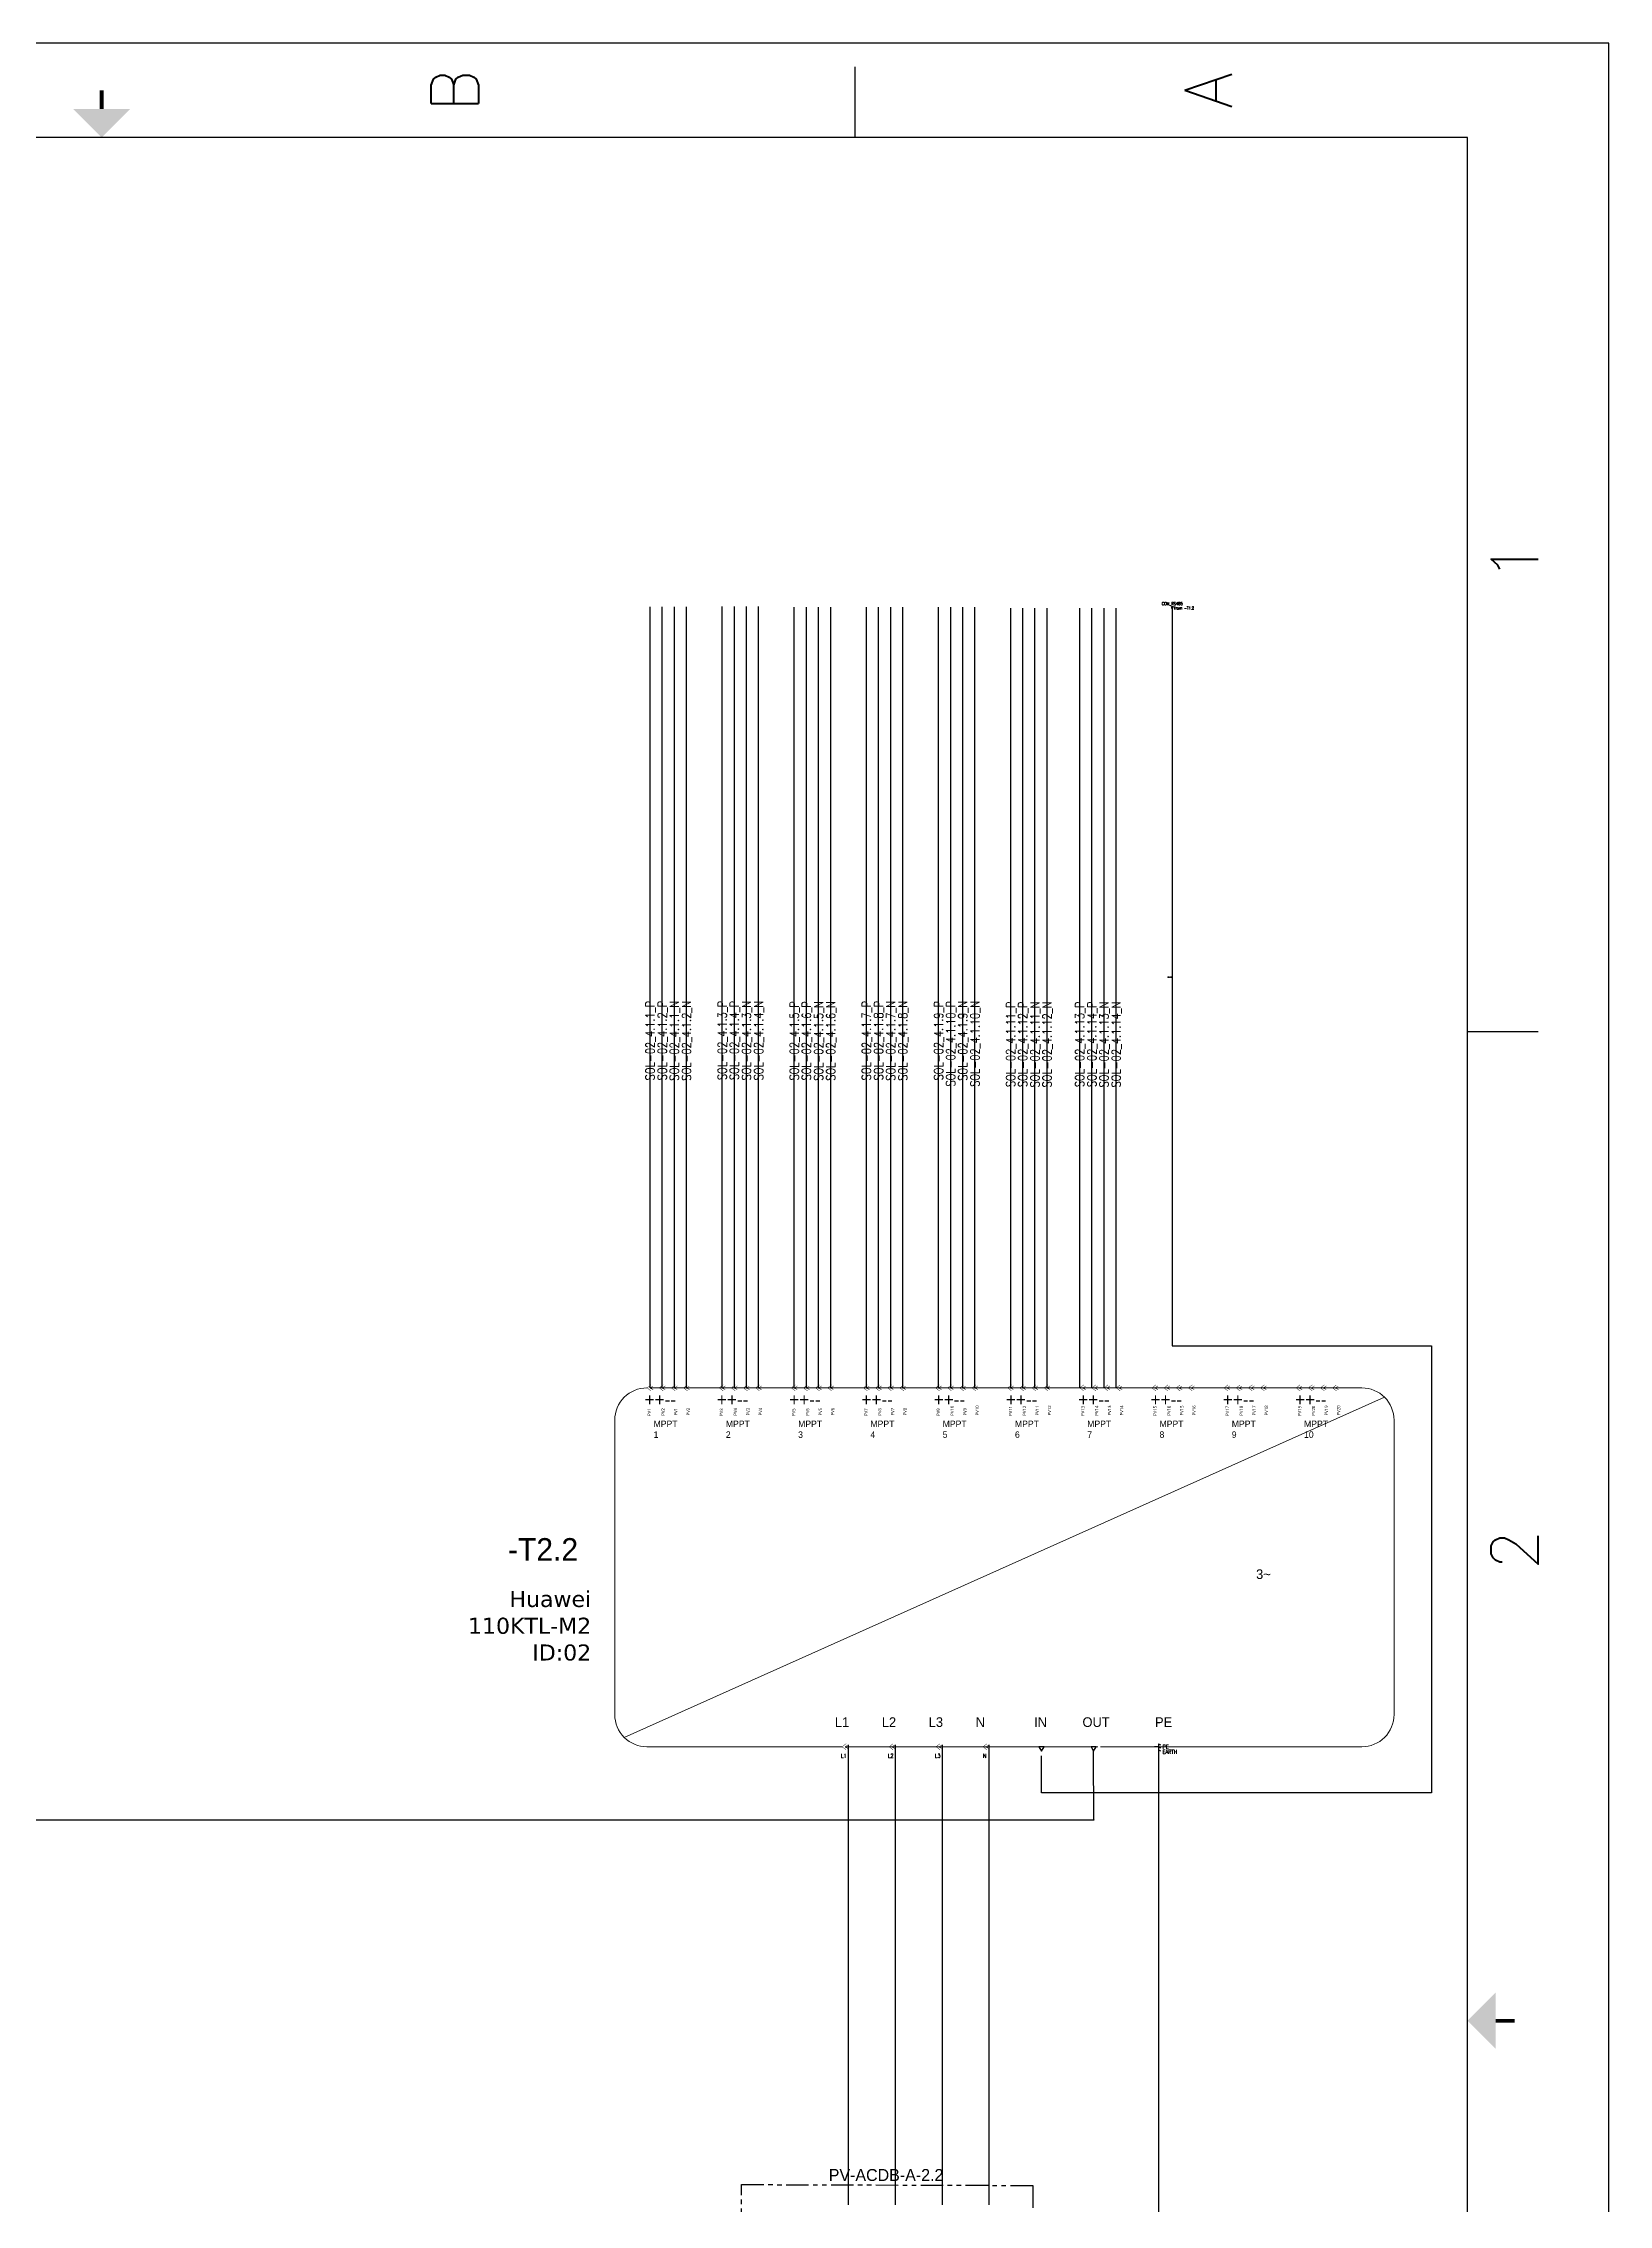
# Model space of a CAD drawing. Header units: inches. Extents: x -25 to 1235, y -506 to 1148.
# Drawn here: x 581 to 1235, y 244 to 1148 of the extents above; entities that cross this region are included whole.
import ezdxf
from ezdxf.enums import TextEntityAlignment as Align

# ---------------------------------------------------------------- set-up
doc = ezdxf.new("R2010")
doc.units = ezdxf.units.IN
doc.header["$MEASUREMENT"] = 0
doc.linetypes.add('HIDDEN2', pattern=[0.1875, 0.125, -0.0625])
doc.linetypes.add('PHANTOM2', pattern=[1.25, 0.625, -0.125, 0.125, -0.125, 0.125, -0.125])
for name, color, linetype in [('DESC', 1, 'Continuous'), ('GRN_12AWG', 3, 'Continuous'), ('GRY_20AWG', 9, 'Continuous'), ('LOCBOX', 92, 'HIDDEN2'), ('RED_10AWG', 1, 'Continuous'), ('RED_12AWG', 1, 'Continuous'), ('SYMS', 7, 'Continuous'), ('TAGS', 51, 'Continuous'), ('Title Block', 7, 'Continuous'), ('Viewport', 7, 'Continuous'), ('WHT_12AWG', 7, 'Continuous'), ('WHT_9AWG', 7, 'Continuous'), ('WIREFIXED', 70, 'Continuous'), ('WIRENO', 70, 'Continuous'), ('WIREREF_DEST', 61, 'Continuous'), ('XREF', 7, 'Continuous')]:
    doc.layers.add(name, color=color, linetype=linetype)
doc.styles.add('Roman', font='romans')
doc.styles.add('WD', font='romans.shx')

# ---------------------------------------------------------------- blocks, each defined once
blk = doc.blocks.new('ANSI_border_C')
for p, q in [((20.5, 0.75), (20.5, 2.5)), ((14.25, 0.75), (20.5, 0.75))]:
    blk.add_line(p, q)
at = {"layer": 'Title Block'}
for p, q in [((21, 0), (21, 16)), ((20.5, 0.75), (20.5, 15.25)), ((20.5, 4), (20.875, 4)), ((0.5, 0.75), (20.5, 0.75)), ((15.75, 0.375), (15.75, 0.75)), ((0, 0), (21, 0))]:
    blk.add_line(p, q, dxfattribs=at)
at = {"layer": 'Title Block', "const_width": 0.02}
for points in [[(20.75, 8), (20.65, 8)], [(10.5, 0.5), (10.5, 0.6)]]:
    blk.add_lwpolyline(points, dxfattribs=at)
at = {"layer": 'Title Block'}
for points in [[(20.65, 7.85), (20.65, 8.15), (20.5, 8)], [(10.35, 0.6), (10.65, 0.6), (10.5, 0.75)]]:
    blk.add_solid(points, dxfattribs=at)
at = {"layer": 'Title Block', "style": 'Roman'}
for s, p in [('B', (20.75, 6.125)), ('A', (20.75, 2.125)), ('2', (13, 0.5)), ('1', (18.25, 0.5))]:
    blk.add_text(s, height=0.25, dxfattribs=at).set_placement(p, align=Align.MIDDLE_CENTER)
blk = doc.blocks.new('JIC_border_C')
at = {"xscale": 78.77001811510775, "yscale": 78.77001811510775, "zscale": 78.77001811510775, "rotation": 90}
blk.add_blockref('ANSI_border_C', (1235.32, -506.34), dxfattribs=at)
blk = doc.blocks.new('VT0_05')
blk.add_lwpolyline([(0.081, -0.063), (0, 0.078), (-0.081, -0.063)], close=True)
at = {"style": 'WD', "flags": 1}
for tag, p in [('X4TERM01', (-0.045, 0)), ('X2TERM01', (0, 0.078)), ('X1TERM01', (0.045, 0)), ('X8TERM01', (0, -0.063))]:
    blk.add_attdef(tag, p, '', height=0.01, dxfattribs=at)
blk = doc.blocks.new('HGND1')
for p, q in [((0.125, 0), (0, 0)), ((0.125, 0.09375), (0.125, -0.09375)), ((0.125, 0.09375), (0.1875, 0.0625)), ((0.125, 0), (0.1875, -0.03125)), ((0.125, -0.09375), (0.1875, -0.125))]:
    blk.add_line(p, q)
at = {"style": 'WD', "flags": 1}
for tag in ['ASSYCODE', 'X4TERM01', 'CAT', 'FAMILY', 'MFG']:
    blk.add_attdef(tag, (0, 0), '', height=0.01, dxfattribs=at)
at = {"style": 'WD', "width": 0.8}
for tag, p in [('TAG1', (0.25, 0)), ('INST', (0.25, 0.3125)), ('LOC', (0.25, 0.15625)), ('DESC1', (0.25, -0.15625)), ('DESC2', (0.25, -0.3125))]:
    blk.add_attdef(tag, text='', height=0.125, dxfattribs=at).set_placement(p, align=Align.MIDDLE_LEFT)
blk = doc.blocks.new('HC01PJ_1-')
blk.add_line((0.031, 0), (0.094, 0))
for points in [[(0.062, -0.094, 0.0125, 0.0125, 0), (-0.063, 0, 0.0125, 0.0125, 0), (0.062, 0.094, 0, 0, 0)], [(0.125, 0.062, 0.0125, 0.0125, 0), (0.031, 0, 0.0125, 0.0125, 0), (0.125, -0.063, 0, 0, 0)]]:
    blk.add_lwpolyline(points, format="xyseb")
at = {"style": 'WD', "flags": 9}
blk.add_attdef('WDTYPE', text='', height=0.01, dxfattribs=at).set_placement((-0.221, 0.075), align=Align.RIGHT)
at = {"style": 'WD', "width": 0.85}
for tag, p in [('TAG1', (-0.01, 0.125)), ('INST', (-0.012, 0.467)), ('LOC', (-0.012, 0.295)), ('DESC1', (-0.01, -0.344)), ('DESC2', (-0.01, -0.516)), ('DESC3', (-0.01, -0.687))]:
    blk.add_attdef(tag, text='', height=0.125, dxfattribs=at).set_placement(p, align=Align.CENTER)
at = {"style": 'WD'}
for tag, p, flags in [('X4TERMDESC01', (-0.094, 0.031), 1), ('X1TERMDESC02', (0.125, 0.031), 1), ('FAMILY', (0.206, 0.131), 9)]:
    blk.add_attdef(tag, p, '', height=0.01, dxfattribs=dict(at, flags=flags))
at = {"color": 7, "style": 'WD', "flags": 1}
for tag, p in [('X4TERM01', (-0.063, 0)), ('X1TERM02', (0.094, 0))]:
    blk.add_attdef(tag, p, '', height=0.0125, dxfattribs=at)
at = {"style": 'WD'}
for tag, p in [('X2LINK', (0, 0.094)), ('X8LINK', (0, -0.094))]:
    blk.add_attdef(tag, p, '', height=0.01, dxfattribs=at)
at = {"linetype": 'Continuous', "style": 'WD', "flags": 9}
for tag, p in [('ASSYCODE', (0.219, 0.062)), ('MFG', (0.228, 0.089)), ('CAT', (0.23, 0.108))]:
    blk.add_attdef(tag, text='', height=0.01, dxfattribs=at).set_placement(p, align=Align.CENTER)
at = {"linetype": 'Continuous', "style": 'WD', "flags": 8}
blk.add_attdef('TERM01', text='', height=0.125, dxfattribs=at).set_placement((-0.104, -0.031), align=Align.TOP_RIGHT)
blk.add_attdef('TERM02', text='', height=0.125, dxfattribs=at).set_placement((0.146, -0.031), align=Align.TOP_LEFT)
blk = doc.blocks.new('WD_WNV')
at = {"linetype": 'Continuous', "style": 'WD', "width": 0.8}
blk.add_attdef('WIRENO', text='', height=0.125, dxfattribs=at).set_placement((-0.05, 0), align=Align.MIDDLE_RIGHT)
at = {"style": 'WD', "flags": 1}
for tag, p in [('W01USER', (-0.062, 0.094)), ('W02USER', (-0.062, 0.086)), ('W03USER', (-0.062, 0.078)), ('W04USER', (-0.062, 0.07)), ('W05USER', (-0.062, 0.062)), ('W06USER', (-0.062, 0.055)), ('W07USER', (-0.062, 0.047)), ('W08USER', (-0.062, 0.039)), ('W09USER', (-0.062, 0.031)), ('W10USER', (-0.062, 0.023))]:
    blk.add_attdef(tag, text='', height=0.005, dxfattribs=at).set_placement(p, align=Align.CENTER)
blk = doc.blocks.new('WDDOT')
for radius in [0.03, 0.0187, 0.00929]:
    blk.add_circle((0, 0), radius)
blk = doc.blocks.new('HA1D2')
blk.add_lwpolyline([(0, 0.094), (0.031, 0.094), (0, 0), (-0.031, 0.094), (0, 0.094)])
at = {"style": 'WD', "width": 0.8, "flags": 8}
blk.add_attdef('WIRENO', text='', height=0.125, dxfattribs=at).set_placement((0, 0.15), align=Align.CENTER)
at = {"style": 'WD', "flags": 1}
for tag, p in [('X8TERM01', (0, 0)), ('SIGCODE', (0.026, 0.066))]:
    blk.add_attdef(tag, p, '', height=0.01, dxfattribs=at)
at = {"style": 'WD', "width": 0.7}
for tag, p in [('XREF', (0.077, -0.037)), ('DESC1', (0.077, -0.206))]:
    blk.add_attdef(tag, p, '', height=0.125, dxfattribs=at)

msp = doc.modelspace()

# ---------------------------------------------------------------- linework, layer by layer
at = {"color": 5, "lineweight": 9}
msp.add_line((1141.61, 581.5), (823.66, 439.28), dxfattribs=at)
for points in [[(914.78, 435.34), (833.16, 435.34, -0.414214), (819.73, 448.77), (819.73, 572, -0.414214), (833.16, 585.44), (833.23, 585.44)], [(835.33, 585.44), (1132.12, 585.44, -0.414214), (1145.55, 572), (1145.55, 448.77, -0.414214), (1132.12, 435.34), (1022.82, 435.34)]]:
    msp.add_lwpolyline(points, format="xyb", dxfattribs=at)
msp.add_lwpolyline([(1021.73, 435.34), (916.88, 435.34)], dxfattribs=at)
at = {"layer": 'GRN_12AWG'}
msp.add_line((1047.09, 435.34), (1047.09, 164.07), dxfattribs=at)
at = {"layer": 'GRY_20AWG'}
msp.add_arc((976.18, 404.67), 0.1, 0, 180, dxfattribs=at)
at = {"layer": 'LOCBOX', "color": 6, "linetype": 'PHANTOM2', "ltscale": 15}
msp.add_lwpolyline([(872.65, 252.24), (994.46, 251.86), (994.46, 153.74), (872.65, 154.11)], close=True, dxfattribs=at)
at = {"layer": 'RED_10AWG'}
for p, q in [((834.49, 585.44), (834.49, 912.04)), ((839.56, 585.44), (839.56, 912.04)), ((844.63, 585.44), (844.63, 912.04)), ((849.71, 585.44), (849.71, 912.04)), ((864.64, 585.44), (864.64, 912.23)), ((869.71, 585.44), (869.71, 912.23)), ((874.79, 585.44), (874.79, 912.23)), ((879.86, 585.44), (879.86, 912.23)), ((894.79, 585.44), (894.79, 911.91)), ((899.87, 585.44), (899.87, 911.91)), ((904.94, 585.44), (904.94, 911.91)), ((910.01, 585.44), (910.01, 911.91)), ((924.95, 585.44), (924.95, 912.03)), ((930.02, 585.44), (930.02, 912.03)), ((935.09, 585.44), (935.09, 912.03)), ((940.16, 585.44), (940.16, 912.03)), ((955.1, 585.44), (955.1, 911.98)), ((960.17, 585.44), (960.17, 911.98)), ((965.24, 585.44), (965.24, 911.98)), ((970.32, 585.44), (970.32, 911.98)), ((985.25, 585.44), (985.25, 911.48)), ((990.32, 585.44), (990.32, 911.48)), ((995.4, 585.44), (995.4, 911.48)), ((1000.47, 585.44), (1000.47, 911.48)), ((1014.14, 585.44), (1014.14, 911.48)), ((1019.22, 585.44), (1019.22, 911.48)), ((1024.29, 585.44), (1024.29, 911.48)), ((1029.36, 585.44), (1029.36, 911.48))]:
    msp.add_line(p, q, dxfattribs=at)
at = {"layer": 'RED_12AWG'}
for p, q in [((917.3, 436.18), (917.3, 243.79)), ((936.93, 436.18), (936.93, 243.79)), ((956.55, 436.18), (956.55, 243.79)), ((976.18, 436.18), (976.18, 243.79))]:
    msp.add_line(p, q, dxfattribs=at)
at = {"layer": 'WHT_12AWG'}
for p, q in [((1052.82, 911.32), (1052.82, 603.08)), ((1052.82, 603.08), (1161.23, 603.08)), ((1161.23, 603.08), (1161.23, 416.02)), ((998.14, 416.02), (998.14, 431.57)), ((1046.99, 416.02), (998.14, 416.02)), ((1161.23, 416.02), (1047.19, 416.02))]:
    msp.add_line(p, q, dxfattribs=at)
at = {"layer": 'WHT_9AWG'}
for p, q in [((1020.02, 404.61), (1019.95, 433.45)), ((917.2, 404.67), (356.66, 404.67)), ((936.83, 404.67), (917.4, 404.67)), ((956.45, 404.67), (937.03, 404.67)), ((976.08, 404.67), (956.65, 404.67)), ((1019.95, 404.67), (976.28, 404.67)), ((1020.02, 404.67), (1019.34, 404.67))]:
    msp.add_line(p, q, dxfattribs=at)
for centre in [(936.93, 404.67), (956.55, 404.67)]:
    msp.add_arc(centre, 0.1, 0, 180, dxfattribs=at)

# ---------------------------------------------------------------- block references
at = {"layer": 'SYMS'}
ref = msp.add_blockref('HA1D2', (1052.82, 911.32), dxfattribs=dict(at, xscale=10, yscale=10, zscale=26))
ref.add_attrib('WIRENO', 'COM_RS485', dxfattribs={"layer": 'WIREREF_DEST', "height": 1.25, "style": 'WD', "width": 0.8, "flags": 8}).set_placement((1052.82, 912.82), align=Align.CENTER)
ref.add_attrib('XREF', 'from -T1.2', (1053.59, 910.94), dxfattribs={"layer": 'XREF', "height": 1.25, "style": 'WD', "width": 0.7})
at = {"layer": 'SYMS', "color": 5, "lineweight": 9, "xscale": 13.43108688204268, "yscale": 13.43108688204268, "zscale": 13.43108688204268}
for p in [(834.07, 585.44), (839.14, 585.44), (844.21, 585.44), (849.29, 585.44), (864.22, 585.44), (869.29, 585.44), (874.37, 585.44), (879.44, 585.44), (894.37, 585.44), (899.45, 585.44), (904.52, 585.44), (909.59, 585.44), (924.53, 585.44), (929.6, 585.44), (934.67, 585.44), (939.74, 585.44), (954.68, 585.44), (959.75, 585.44), (964.82, 585.44), (969.9, 585.44), (984.83, 585.44), (989.9, 585.44), (994.98, 585.44), (1000.05, 585.44), (1014.98, 585.44), (1020.06, 585.44), (1025.13, 585.44), (1030.2, 585.44), (1045.14, 585.44), (1050.21, 585.44), (1055.28, 585.44), (1060.36, 585.44), (1075.29, 585.44), (1080.36, 585.44), (1085.44, 585.44), (1090.51, 585.44), (1105.44, 585.44), (1110.52, 585.44), (1115.59, 585.44), (1120.66, 585.44)]:
    msp.add_blockref('HC01PJ_1-', p, dxfattribs=at)
at = {"layer": 'SYMS', "color": 5, "lineweight": 9}
ref = msp.add_blockref('HC01PJ_1-', (915.62, 435.34), dxfattribs=dict(at, xscale=13.43108688204268, yscale=13.43108688204268, zscale=13.43108688204268))
ref.add_attrib('DESC1', 'L1', dxfattribs={"layer": 'DESC', "height": 1.679, "style": 'WD', "width": 0.85}).set_placement((915.48, 430.73), align=Align.CENTER)
ref = msp.add_blockref('HC01PJ_1-', (935.25, 435.34), dxfattribs=dict(at, xscale=13.43108688204268, yscale=13.43108688204268, zscale=13.43108688204268))
ref.add_attrib('DESC1', 'L2', dxfattribs={"layer": 'DESC', "height": 1.679, "style": 'WD', "width": 0.85}).set_placement((935.11, 430.73), align=Align.CENTER)
ref = msp.add_blockref('HC01PJ_1-', (954.87, 435.34), dxfattribs=dict(at, xscale=13.43108688204268, yscale=13.43108688204268, zscale=13.43108688204268))
ref.add_attrib('DESC1', 'L3', dxfattribs={"layer": 'DESC', "height": 1.679, "style": 'WD', "width": 0.85}).set_placement((954.73, 430.73), align=Align.CENTER)
ref = msp.add_blockref('HC01PJ_1-', (974.5, 435.34), dxfattribs=dict(at, xscale=13.43108688204268, yscale=13.43108688204268, zscale=13.43108688204268))
ref.add_attrib('DESC1', 'N', dxfattribs={"layer": 'DESC', "height": 1.68, "style": 'WD', "width": 0.85}).set_placement((974.36, 430.73), align=Align.CENTER)
at = {"layer": 'SYMS', "color": 5, "lineweight": 9, "xscale": 13.43108688204268, "yscale": 13.43108688204268, "zscale": 13.43108688204268, "rotation": 180}
for p in [(998.14, 434.5), (1019.95, 434.5)]:
    msp.add_blockref('VT0_05', p, dxfattribs=at)
at = {"layer": 'SYMS', "color": 5, "lineweight": 9}
ref = msp.add_blockref('HGND1', (1045.41, 435.34), dxfattribs=dict(at, xscale=13.43108688204268, yscale=13.43108688204268, zscale=13.43108688204268))
ref.add_attrib('TAG1', 'PE', dxfattribs={"layer": 'TAGS', "height": 1.679, "style": 'WD', "width": 0.8}).set_placement((1048.76, 435.34), align=Align.MIDDLE_LEFT)
ref.add_attrib('DESC1', 'EARTH', dxfattribs={"layer": 'DESC', "height": 1.679, "style": 'WD', "width": 0.8}).set_placement((1048.76, 433.24), align=Align.MIDDLE_LEFT)
at = {"layer": 'Viewport'}
msp.add_blockref('JIC_border_C', (0, 0), dxfattribs=at)
at = {"layer": 'WHT_9AWG', "xscale": 2, "yscale": 2, "zscale": 2}
msp.add_blockref('WDDOT', (1020.02, 404.67), dxfattribs=at)
at = {"layer": 'WIREFIXED'}
ref = msp.add_blockref('WD_WNV', (834.49, 748.74), dxfattribs=dict(at, xscale=10, yscale=90, rotation=90))
ref.add_attrib('WIRENOF', 'SOL-02_4.1.1_P', dxfattribs={"linetype": 'Continuous', "height": 3.75, "rotation": 90, "style": 'WD', "width": 0.8}).set_placement((834.49, 747.24), align=Align.MIDDLE_RIGHT)
ref = msp.add_blockref('WD_WNV', (839.56, 748.74), dxfattribs=dict(at, xscale=10, yscale=90, rotation=90))
ref.add_attrib('WIRENOF', 'SOL-02_4.1.2_P', dxfattribs={"linetype": 'Continuous', "height": 3.75, "rotation": 90, "style": 'WD', "width": 0.8}).set_placement((839.56, 747.24), align=Align.MIDDLE_RIGHT)
ref = msp.add_blockref('WD_WNV', (844.63, 748.74), dxfattribs=dict(at, xscale=10, yscale=90, rotation=90))
ref.add_attrib('WIRENOF', 'SOL-02_4.1.1_N', dxfattribs={"linetype": 'Continuous', "height": 3.75, "rotation": 90, "style": 'WD', "width": 0.8}).set_placement((844.63, 747.24), align=Align.MIDDLE_RIGHT)
ref = msp.add_blockref('WD_WNV', (849.71, 748.74), dxfattribs=dict(at, xscale=10, yscale=90, rotation=90))
ref.add_attrib('WIRENOF', 'SOL-02_4.1.2_N', dxfattribs={"linetype": 'Continuous', "height": 3.75, "rotation": 90, "style": 'WD', "width": 0.8}).set_placement((849.71, 747.24), align=Align.MIDDLE_RIGHT)
ref = msp.add_blockref('WD_WNV', (864.64, 748.83), dxfattribs=dict(at, xscale=10, yscale=90, rotation=90))
ref.add_attrib('WIRENOF', 'SOL-02_4.1.3_P', dxfattribs={"linetype": 'Continuous', "height": 3.75, "rotation": 90, "style": 'WD', "width": 0.8}).set_placement((864.64, 747.33), align=Align.MIDDLE_RIGHT)
ref = msp.add_blockref('WD_WNV', (869.71, 748.83), dxfattribs=dict(at, xscale=10, yscale=90, rotation=90))
ref.add_attrib('WIRENOF', 'SOL-02_4.1.4_P', dxfattribs={"linetype": 'Continuous', "height": 3.75, "rotation": 90, "style": 'WD', "width": 0.8}).set_placement((869.71, 747.33), align=Align.MIDDLE_RIGHT)
ref = msp.add_blockref('WD_WNV', (874.79, 748.83), dxfattribs=dict(at, xscale=10, yscale=90, rotation=90))
ref.add_attrib('WIRENOF', 'SOL-02_4.1.3_N', dxfattribs={"linetype": 'Continuous', "height": 3.75, "rotation": 90, "style": 'WD', "width": 0.8}).set_placement((874.79, 747.33), align=Align.MIDDLE_RIGHT)
ref = msp.add_blockref('WD_WNV', (879.86, 748.83), dxfattribs=dict(at, xscale=10, yscale=90, rotation=90))
ref.add_attrib('WIRENOF', 'SOL-02_4.1.4_N', dxfattribs={"linetype": 'Continuous', "height": 3.75, "rotation": 90, "style": 'WD', "width": 0.8}).set_placement((879.86, 747.33), align=Align.MIDDLE_RIGHT)
ref = msp.add_blockref('WD_WNV', (894.79, 748.67), dxfattribs=dict(at, xscale=10, yscale=90, rotation=90))
ref.add_attrib('WIRENOF', 'SOL-02_4.1.5_P', dxfattribs={"linetype": 'Continuous', "height": 3.75, "rotation": 90, "style": 'WD', "width": 0.8}).set_placement((894.79, 747.17), align=Align.MIDDLE_RIGHT)
ref = msp.add_blockref('WD_WNV', (899.87, 748.67), dxfattribs=dict(at, xscale=10, yscale=90, rotation=90))
ref.add_attrib('WIRENOF', 'SOL-02_4.1.6_P', dxfattribs={"linetype": 'Continuous', "height": 3.75, "rotation": 90, "style": 'WD', "width": 0.8}).set_placement((899.87, 747.17), align=Align.MIDDLE_RIGHT)
ref = msp.add_blockref('WD_WNV', (904.94, 748.67), dxfattribs=dict(at, xscale=10, yscale=90, rotation=90))
ref.add_attrib('WIRENOF', 'SOL-02_4.1.5_N', dxfattribs={"linetype": 'Continuous', "height": 3.75, "rotation": 90, "style": 'WD', "width": 0.8}).set_placement((904.94, 747.17), align=Align.MIDDLE_RIGHT)
ref = msp.add_blockref('WD_WNV', (910.01, 748.67), dxfattribs=dict(at, xscale=10, yscale=90, rotation=90))
ref.add_attrib('WIRENOF', 'SOL-02_4.1.6_N', dxfattribs={"linetype": 'Continuous', "height": 3.75, "rotation": 90, "style": 'WD', "width": 0.8}).set_placement((910.01, 747.17), align=Align.MIDDLE_RIGHT)
ref = msp.add_blockref('WD_WNV', (924.95, 748.73), dxfattribs=dict(at, xscale=10, yscale=90, rotation=90))
ref.add_attrib('WIRENOF', 'SOL-02_4.1.7_P', dxfattribs={"linetype": 'Continuous', "height": 3.75, "rotation": 90, "style": 'WD', "width": 0.8}).set_placement((924.95, 747.23), align=Align.MIDDLE_RIGHT)
ref = msp.add_blockref('WD_WNV', (930.02, 748.73), dxfattribs=dict(at, xscale=10, yscale=90, rotation=90))
ref.add_attrib('WIRENOF', 'SOL-02_4.1.8_P', dxfattribs={"linetype": 'Continuous', "height": 3.75, "rotation": 90, "style": 'WD', "width": 0.8}).set_placement((930.02, 747.23), align=Align.MIDDLE_RIGHT)
ref = msp.add_blockref('WD_WNV', (935.09, 748.73), dxfattribs=dict(at, xscale=10, yscale=90, rotation=90))
ref.add_attrib('WIRENOF', 'SOL-02_4.1.7_N', dxfattribs={"linetype": 'Continuous', "height": 3.75, "rotation": 90, "style": 'WD', "width": 0.8}).set_placement((935.09, 747.23), align=Align.MIDDLE_RIGHT)
ref = msp.add_blockref('WD_WNV', (940.16, 748.73), dxfattribs=dict(at, xscale=10, yscale=90, rotation=90))
ref.add_attrib('WIRENOF', 'SOL-02_4.1.8_N', dxfattribs={"linetype": 'Continuous', "height": 3.75, "rotation": 90, "style": 'WD', "width": 0.8}).set_placement((940.16, 747.23), align=Align.MIDDLE_RIGHT)
ref = msp.add_blockref('WD_WNV', (955.1, 748.71), dxfattribs=dict(at, xscale=10, yscale=90, rotation=90))
ref.add_attrib('WIRENOF', 'SOL-02_4.1.9_P', dxfattribs={"linetype": 'Continuous', "height": 3.75, "rotation": 90, "style": 'WD', "width": 0.8}).set_placement((955.1, 747.21), align=Align.MIDDLE_RIGHT)
ref = msp.add_blockref('WD_WNV', (960.17, 748.71), dxfattribs=dict(at, xscale=10, yscale=90, rotation=90))
ref.add_attrib('WIRENOF', 'SOL-02_4.1.10_P', dxfattribs={"linetype": 'Continuous', "height": 3.75, "rotation": 90, "style": 'WD', "width": 0.8}).set_placement((960.17, 747.21), align=Align.MIDDLE_RIGHT)
ref = msp.add_blockref('WD_WNV', (965.24, 748.71), dxfattribs=dict(at, xscale=10, yscale=90, rotation=90))
ref.add_attrib('WIRENOF', 'SOL-02_4.1.9_N', dxfattribs={"linetype": 'Continuous', "height": 3.75, "rotation": 90, "style": 'WD', "width": 0.8}).set_placement((965.24, 747.21), align=Align.MIDDLE_RIGHT)
ref = msp.add_blockref('WD_WNV', (970.32, 748.71), dxfattribs=dict(at, xscale=10, yscale=90, rotation=90))
ref.add_attrib('WIRENOF', 'SOL-02_4.1.10_N', dxfattribs={"linetype": 'Continuous', "height": 3.75, "rotation": 90, "style": 'WD', "width": 0.8}).set_placement((970.32, 747.21), align=Align.MIDDLE_RIGHT)
ref = msp.add_blockref('WD_WNV', (985.25, 748.46), dxfattribs=dict(at, xscale=10, yscale=90, rotation=90))
ref.add_attrib('WIRENOF', 'SOL-02_4.1.11_P', dxfattribs={"linetype": 'Continuous', "height": 3.75, "rotation": 90, "style": 'WD', "width": 0.8}).set_placement((985.25, 746.96), align=Align.MIDDLE_RIGHT)
ref = msp.add_blockref('WD_WNV', (990.32, 748.46), dxfattribs=dict(at, xscale=10, yscale=90, rotation=90))
ref.add_attrib('WIRENOF', 'SOL-02_4.1.12_P', dxfattribs={"linetype": 'Continuous', "height": 3.75, "rotation": 90, "style": 'WD', "width": 0.8}).set_placement((990.32, 746.96), align=Align.MIDDLE_RIGHT)
ref = msp.add_blockref('WD_WNV', (995.4, 748.46), dxfattribs=dict(at, xscale=10, yscale=90, rotation=90))
ref.add_attrib('WIRENOF', 'SOL-02_4.1.11_N', dxfattribs={"linetype": 'Continuous', "height": 3.75, "rotation": 90, "style": 'WD', "width": 0.8}).set_placement((995.4, 746.96), align=Align.MIDDLE_RIGHT)
ref = msp.add_blockref('WD_WNV', (1000.47, 748.46), dxfattribs=dict(at, xscale=10, yscale=90, rotation=90))
ref.add_attrib('WIRENOF', 'SOL-02_4.1.12_N', dxfattribs={"linetype": 'Continuous', "height": 3.75, "rotation": 90, "style": 'WD', "width": 0.8}).set_placement((1000.47, 746.96), align=Align.MIDDLE_RIGHT)
ref = msp.add_blockref('WD_WNV', (1014.14, 748.46), dxfattribs=dict(at, xscale=10, yscale=90, rotation=90))
ref.add_attrib('WIRENOF', 'SOL-02_4.1.13_P', dxfattribs={"linetype": 'Continuous', "height": 3.75, "rotation": 90, "style": 'WD', "width": 0.8}).set_placement((1014.14, 746.96), align=Align.MIDDLE_RIGHT)
ref = msp.add_blockref('WD_WNV', (1019.22, 748.46), dxfattribs=dict(at, xscale=10, yscale=90, rotation=90))
ref.add_attrib('WIRENOF', 'SOL-02_4.1.14_P', dxfattribs={"linetype": 'Continuous', "height": 3.75, "rotation": 90, "style": 'WD', "width": 0.8}).set_placement((1019.22, 746.96), align=Align.MIDDLE_RIGHT)
ref = msp.add_blockref('WD_WNV', (1024.29, 748.46), dxfattribs=dict(at, xscale=10, yscale=90, rotation=90))
ref.add_attrib('WIRENOF', 'SOL-02_4.1.13_N', dxfattribs={"linetype": 'Continuous', "height": 3.75, "rotation": 90, "style": 'WD', "width": 0.8}).set_placement((1024.29, 746.96), align=Align.MIDDLE_RIGHT)
ref = msp.add_blockref('WD_WNV', (1029.36, 748.46), dxfattribs=dict(at, xscale=10, yscale=90, rotation=90))
ref.add_attrib('WIRENOF', 'SOL-02_4.1.14_N', dxfattribs={"linetype": 'Continuous', "height": 3.75, "rotation": 90, "style": 'WD', "width": 0.8}).set_placement((1029.36, 746.96), align=Align.MIDDLE_RIGHT)
at = {"layer": 'WIRENO'}
ref = msp.add_blockref('WD_WNV', (1052.82, 757.2), dxfattribs=dict(at, xscale=2, yscale=2, zscale=2))
ref.add_attrib('WIRENO', 'COM_RS485', dxfattribs={"linetype": 'Continuous', "height": 0.25, "style": 'WD', "width": 0.8}).set_placement((1052.72, 757.2), align=Align.MIDDLE_RIGHT)

# ---------------------------------------------------------------- texts
at = {"color": 5, "lineweight": 9, "attachment_point": 1}
for s, width, insert, char_height in [('++--', 0.946, (832.18, 583.25), 5.372), ('++--', 0.946, (862.4, 583.25), 5.372), ('++--', 0.946, (892.62, 583.25), 5.372), ('++--', 0.946, (922.83, 583.25), 5.372), ('++--', 0.946, (953.05, 583.25), 5.372), ('++--', 0.946, (983.27, 583.25), 5.372), ('++--', 0.946, (1013.49, 583.25), 5.372), ('++--', 0.946, (1043.71, 583.25), 5.372), ('++--', 0.946, (1073.93, 583.25), 5.372), ('++--', 0.946, (1104.15, 583.25), 5.372), ('MPPT 1', 1.3586, (835.94, 571.75), 2.702), ('MPPT 2', 1.3586, (866.16, 571.75), 2.702), ('MPPT 3', 1.3586, (896.38, 571.75), 2.702), ('MPPT 4', 1.3586, (926.6, 571.75), 2.702), ('MPPT 5', 1.3586, (956.82, 571.75), 2.702), ('MPPT 6', 1.3586, (987.04, 571.75), 2.702), ('MPPT 7', 1.3586, (1017.26, 571.75), 2.702), ('MPPT 8', 1.3586, (1047.48, 571.75), 2.702), ('MPPT 9', 1.3586, (1077.7, 571.75), 2.702), ('MPPT 10', 1.3586, (1107.92, 571.75), 2.702), ('3~', 4.2552, (1087.86, 509.53), 4.029), ('L1', 4.2552, (911.74, 447.67), 4.029), ('L2', 4.2552, (931.36, 447.67), 4.029), ('L3', 4.2552, (950.99, 447.67), 4.029), ('N', 4.2552, (970.61, 447.67), 4.03), ('IN', 4.2552, (995.05, 447.67), 4.029), ('OUT', 4.2552, (1015.28, 447.67), 4.029), ('PE', 4.2552, (1045.6, 447.67), 4.029)]:
    msp.add_mtext_dynamic_manual_height_columns(s, width=width, gutter_width=0.325, heights=[0], dxfattribs=dict(at, insert=insert, char_height=char_height))
at = {"color": 5, "lineweight": 9, "char_height": 1.3431, "attachment_point": 1, "rotation": 90}
for s, insert in [('{\\fYu Gothic Medium|b0|i0|c0|p34;PV1}', (833.42, 573.69)), ('{\\fYu Gothic Medium|b0|i0|c0|p34;PV2}', (839.22, 573.81)), ('{\\fYu Gothic Medium|b0|i0|c0|p34;PV1}', (844.57, 573.88)), ('{\\fYu Gothic Medium|b0|i0|c0|p34;PV2}', (849.71, 573.93)), ('{\\fYu Gothic Medium|b0|i0|c0|p34;PV3}', (863.64, 573.69)), ('{\\fYu Gothic Medium|b0|i0|c0|p34;PV4}', (869.44, 573.81)), ('{\\fYu Gothic Medium|b0|i0|c0|p34;PV3}', (874.79, 573.88)), ('{\\fYu Gothic Medium|b0|i0|c0|p34;PV4}', (879.93, 573.93)), ('{\\fYu Gothic Medium|b0|i0|c0|p34;PV5}', (893.86, 573.69)), ('{\\fYu Gothic Medium|b0|i0|c0|p34;PV6}', (899.66, 573.81)), ('{\\fYu Gothic Medium|b0|i0|c0|p34;PV5}', (905.01, 573.88)), ('{\\fYu Gothic Medium|b0|i0|c0|p34;PV6}', (910.15, 573.93)), ('{\\fYu Gothic Medium|b0|i0|c0|p34;PV7}', (924.08, 573.69)), ('{\\fYu Gothic Medium|b0|i0|c0|p34;PV8}', (929.88, 573.81)), ('{\\fYu Gothic Medium|b0|i0|c0|p34;PV7}', (935.23, 573.88)), ('{\\fYu Gothic Medium|b0|i0|c0|p34;PV8}', (940.37, 573.93)), ('{\\fYu Gothic Medium|b0|i0|c0|p34;PV9}', (954.3, 573.69)), ('{\\fYu Gothic Medium|b0|i0|c0|p34;PV10}', (960.1, 573.81)), ('{\\fYu Gothic Medium|b0|i0|c0|p34;PV9}', (965.45, 573.88)), ('{\\fYu Gothic Medium|b0|i0|c0|p34;PV10}', (970.59, 573.93)), ('{\\fYu Gothic Medium|b0|i0|c0|p34;PV11}', (984.52, 573.69)), ('{\\fYu Gothic Medium|b0|i0|c0|p34;PV12}', (990.32, 573.81)), ('{\\fYu Gothic Medium|b0|i0|c0|p34;PV11}', (995.67, 573.88)), ('{\\fYu Gothic Medium|b0|i0|c0|p34;PV12}', (1000.81, 573.93)), ('{\\fYu Gothic Medium|b0|i0|c0|p34;PV13}', (1014.74, 573.69)), ('{\\fYu Gothic Medium|b0|i0|c0|p34;PV14}', (1020.54, 573.81)), ('{\\fYu Gothic Medium|b0|i0|c0|p34;PV13}', (1025.89, 573.88)), ('{\\fYu Gothic Medium|b0|i0|c0|p34;PV14}', (1031.03, 573.93)), ('{\\fYu Gothic Medium|b0|i0|c0|p34;PV15}', (1044.96, 573.69)), ('{\\fYu Gothic Medium|b0|i0|c0|p34;PV16}', (1050.76, 573.81)), ('{\\fYu Gothic Medium|b0|i0|c0|p34;PV15}', (1056.11, 573.88)), ('{\\fYu Gothic Medium|b0|i0|c0|p34;PV16}', (1061.25, 573.93)), ('{\\fYu Gothic Medium|b0|i0|c0|p34;PV17}', (1075.18, 573.69)), ('{\\fYu Gothic Medium|b0|i0|c0|p34;PV18}', (1080.98, 573.81)), ('{\\fYu Gothic Medium|b0|i0|c0|p34;PV17}', (1086.33, 573.88)), ('{\\fYu Gothic Medium|b0|i0|c0|p34;PV18}', (1091.47, 573.93)), ('{\\fYu Gothic Medium|b0|i0|c0|p34;PV19}', (1105.4, 573.69)), ('{\\fYu Gothic Medium|b0|i0|c0|p34;PV20}', (1111.2, 573.81)), ('{\\fYu Gothic Medium|b0|i0|c0|p34;PV19}', (1116.55, 573.88)), ('{\\fYu Gothic Medium|b0|i0|c0|p34;PV20}', (1121.69, 573.93))]:
    msp.add_mtext_dynamic_manual_height_columns(s, width=0.3802, gutter_width=0.325, heights=[0], dxfattribs=dict(at, insert=insert))
at = {"insert": (800.2, 500.52), "char_height": 6.7155, "attachment_point": 1}
msp.add_mtext_dynamic_manual_height_columns('\\pxqr;{\\fVerdana|b0|i0|c0|p34;Huawei 110KTL-M2\\PID:02}', width=9.6595, gutter_width=3, heights=[0], dxfattribs=at)
msp.add_attdef('-T2.2', text='Huawei 110KTL-M2', height=9.4018).set_placement((775.05, 522.6), align=Align.TOP_LEFT)
at = {"layer": 'LOCBOX', "color": 6}
msp.add_text('PV-ACDB-A-2.2', height=5, dxfattribs=at).set_placement((933.15, 252.24), align=Align.BOTTOM_CENTER)

doc.saveas('drawing.dxf')
